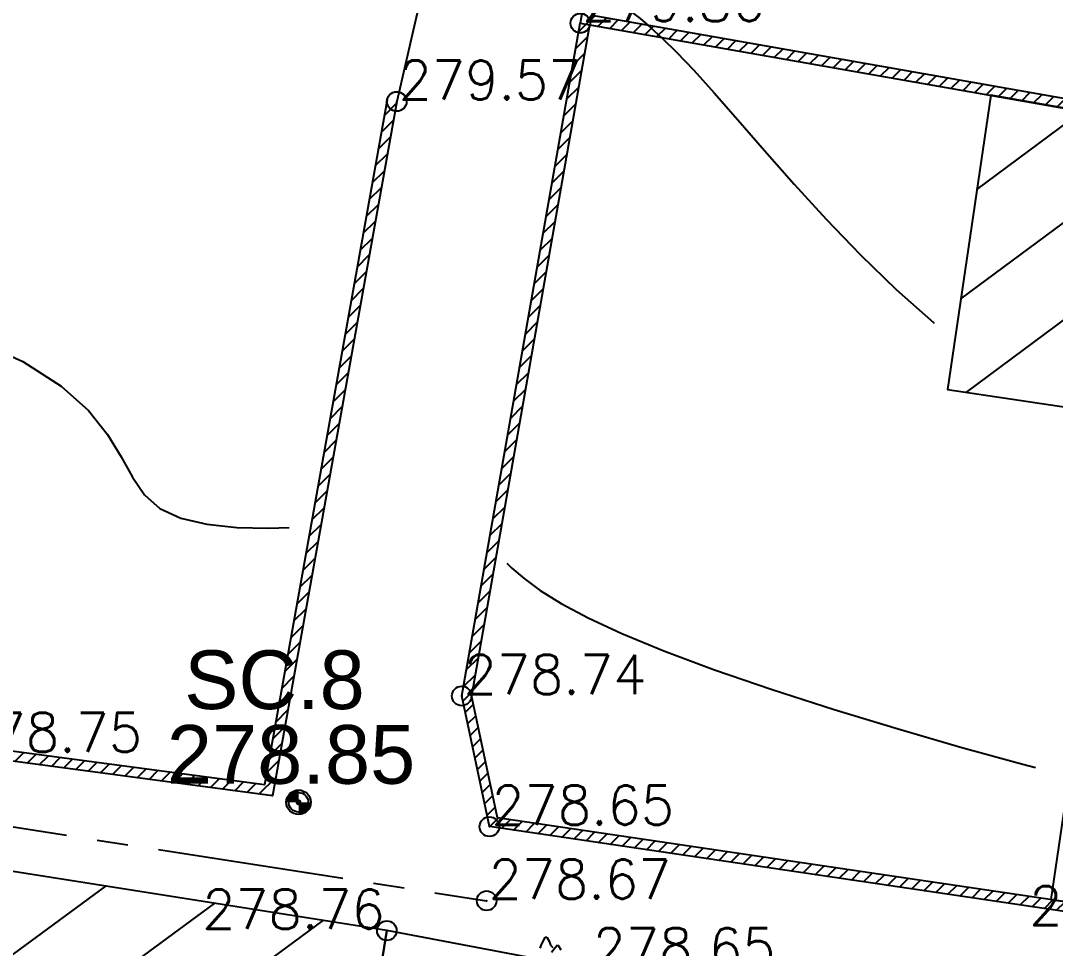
# Model space of a CAD drawing. Header units: millimetres. Extents: x 524954 to 526204, y 9523489 to 9524010.
# Drawn here: x 525815.69 to 525842.11, y 9523698.95 to 9523722.65 of the extents above; entities that cross this region are included whole.
import ezdxf
from ezdxf.enums import TextEntityAlignment as Align

# ---------------------------------------------------------------- set-up
doc = ezdxf.new("R2010")
doc.units = ezdxf.units.MM
doc.header["$PDMODE"] = 32
doc.header["$PDSIZE"] = 0.5
doc.linetypes.add('ACAD_ISO12W100', pattern=[21, 12, -3, 0, -3, 0, -3])
doc.linetypes.add('AXES2', pattern=[28.575, 19.05, -3.175, 3.175, -3.175])
for name, color, linetype in [('Arbre', 34, 'ACAD_ISO12W100'), ('Axe_Piste', 3, 'AXES2'), ('Bati', 6, 'Continuous'), ('Bati_H', 1, 'Continuous'), ('Cloture', 7, 'Continuous'), ('CN_01_00', 3, 'Continuous'), ('CN_10_00', 1, 'Continuous'), ('Murs', 1, 'Continuous'), ('TopoAlt', 3, 'Continuous'), ('TopoAlt polygo', 7, 'Continuous'), ('TOPOJIS', 7, 'Continuous'), ('TOPOJIS polygo', 1, 'Continuous'), ('TopoMat polygo', 1, 'Continuous')]:
    doc.layers.add(name, color=color, linetype=linetype)
doc.styles.add('Arial 1.0', font='arial.ttf', dxfattribs={"width": 0.99, "height": 1})
doc.styles.add('Simplex 1.0', font='Simplex.shx', dxfattribs={"width": 0.99, "height": 1})
doc.linetypes.add('LIMITE1', pattern='A,6.35,-2.54,[133,ltypeshp.shx,S=2.54,R=0,X=-2.54,Y=0],-2.54,25.4', length=36.83)
pattern_1 = [(45, (0, 0), (-0.1767766952966, 0.1767766952966), [])]

# ---------------------------------------------------------------- blocks, each defined once
blk = doc.blocks.new('TCPOINT M')
at = {"color": 0}
blk.add_point((0, 0), dxfattribs=at)
at = {"layer": 'TopoAlt', "style": 'Simplex 1.0', "width": 0.99}
blk.add_attdef('ALT', (0.15, 0.15), '', height=1, dxfattribs=at)
blk = doc.blocks.new('v088')
at = {"color": 3, "linetype": 'Continuous'}
for p, q in [((-0.118, 12.113), (-0.069, 12.224)), ((-0.069, 12.224), (-0.024, 12.318)), ((-0.024, 12.318), (0.016, 12.396)), ((0.016, 12.396), (0.055, 12.4)), ((0.055, 12.4), (0.118, 12.291)), ((0.118, 12.291), (0.152, 12.195)), ((0.152, 12.195), (0.207, 12.131)), ((0.272, 12.144), (0.324, 12.197)), ((0.324, 12.197), (0.356, 12.175)), ((0.356, 12.175), (0.415, 12.069)), ((0.175, 12.015), (0.272, 12.144))]:
    blk.add_line(p, q, dxfattribs=at)
blk = doc.blocks.new('TCPOINT polygo')
at = {"color": 0, "const_width": 0.075}
blk.add_lwpolyline([(0, 0.0375, 1), (0, -0.0375, 1)], format="xyb", close=True, dxfattribs=at)
at = {"color": 0}
blk.add_point((0, 0), dxfattribs=at)
at = {"layer": 'TopoAlt polygo', "style": 'Arial 1.0', "width": 0.99}
blk.add_attdef('ALT', (0.15, 0.15), '', height=2, dxfattribs=at)
at = {"layer": 'TopoMat polygo', "style": 'Arial 1.0', "width": 0.99}
blk.add_attdef('MAT', text='', height=2, dxfattribs=at).set_placement((0.15, -2.5), align=Align.TOP_LEFT)
blk = doc.blocks.new('t014')
at = {"color": 0, "const_width": 1.249375}
for points in [[(0, 0.625313, 0.414214), (-0.625313, 0, 1)], [(0, -0.625312, 0.414214), (0.625313, 0, 0.414214)]]:
    blk.add_lwpolyline(points, format="xyb", dxfattribs=at)
at = {"color": 0}
blk.add_circle((0, 0), 1.25, dxfattribs=at)

msp = doc.modelspace()

# ---------------------------------------------------------------- hatches: boundary and pattern name
at = {"layer": 'Bati_H'}
h = msp.add_hatch(dxfattribs=at)
h.set_pattern_fill('_U', color=256, scale=2, angle=36.6052, style=0, pattern_type=0)
h.set_pattern_definition([(36.605189368, (0, 0), (-1.1925951699, 1.60552694176), [])])
h.paths.add_polyline_path([(525841.996, 9523700.192), (525846.931, 9523699.463), (525849.886, 9523719.086), (525840.467, 9523720.741), (525839.358, 9523713.221), (525843.822, 9523712.562)])
h = msp.add_hatch(dxfattribs=at)
h.set_pattern_fill('_U', color=256, scale=2, angle=216.3606, style=0, pattern_type=0)
h.set_pattern_definition([(216.360646028, (0, 0), (1.18573180046, -1.610602402), [])])
h.paths.add_polyline_path([(525825.039, 9523699.398), (525805.188, 9523702.535), (525804.556, 9523697.534), (525824.219, 9523694.292)])
at = {"layer": 'Murs'}
h = msp.add_hatch(dxfattribs=at)
h.set_pattern_fill('_U', color=256, scale=0.25, angle=45, style=0, pattern_type=0)
h.set_pattern_definition(pattern_1)
h.paths.add_polyline_path([(525833.495, 9523742.374), (525829.981, 9523722.584), (525849.886, 9523719.086), (525852.284, 9523738.689), (525852.284, 9523738.689)])
h.paths.add_polyline_path([(525833.696, 9523742.079), (525830.271, 9523722.786), (525849.67, 9523719.377), (525852.007, 9523738.488)], flags=0)
h = msp.add_hatch(dxfattribs=at)
h.set_pattern_fill('_U', color=256, scale=0.25, angle=45, style=0, pattern_type=0)
h.set_pattern_definition(pattern_1)
h.paths.add_polyline_path([(525826.951, 9523705.394), (525829.981, 9523722.584), (525830.227, 9523722.54), (525827.198, 9523705.351)])
h = msp.add_hatch(dxfattribs=at)
h.set_pattern_fill('_U', color=256, scale=0.25, angle=45, style=0, pattern_type=0)
h.set_pattern_definition(pattern_1)
h.paths.add_polyline_path([(525825.293, 9523720.582), (525822.121, 9523702.846), (525814.073, 9523703.914), (525814.106, 9523704.162), (525821.917, 9523703.125), (525825.047, 9523720.626)])
h = msp.add_hatch(dxfattribs=at)
h.set_pattern_fill('_U', color=256, scale=0.25, angle=45, style=0, pattern_type=0)
h.set_pattern_definition(pattern_1)
h.paths.add_polyline_path([(525846.894, 9523699.216), (525827.66, 9523702.055), (525826.951, 9523705.394), (525827.196, 9523705.446), (525827.869, 9523702.277), (525846.931, 9523699.463)])

# ---------------------------------------------------------------- linework, layer by layer
at = {"layer": 'Axe_Piste', "ltscale": 0.25, "flags": 128}
msp.add_lwpolyline([(525613.228, 9523720.669), (525626.827, 9523720.401), (525643.945, 9523719.587), (525674.498, 9523717.677), (525731.479, 9523713.01), (525740.572, 9523711.637), (525777.063, 9523706.435), (525784.098, 9523706.94), (525827.588, 9523700.163)], dxfattribs=at)
at = {"layer": 'Bati', "flags": 128}
for points in [[(525841.996, 9523700.192), (525846.931, 9523699.463), (525849.886, 9523719.086), (525840.467, 9523720.741), (525839.358, 9523713.221), (525843.822, 9523712.562), (525843.822, 9523712.562)], [(525825.039, 9523699.398), (525805.188, 9523702.535), (525804.556, 9523697.534), (525804.556, 9523697.534), (525824.219, 9523694.292)]]:
    msp.add_lwpolyline(points, close=True, dxfattribs=at)
at = {"layer": 'Cloture', "linetype": 'LIMITE1', "ltscale": 0.1, "flags": 128}
for points in [[(525830.481, 9523743.136), (525825.293, 9523720.582)], [(525839.929, 9523651.898), (525840.943, 9523668.72), (525842.868, 9523683.386), (525845.185, 9523695.587), (525830.247, 9523698.414), (525825.039, 9523699.398)]]:
    msp.add_lwpolyline(points, dxfattribs=at)
at = {"layer": 'Cloture', "flags": 128}
for points in [[(525833.495, 9523742.374), (525829.981, 9523722.584), (525849.886, 9523719.086), (525852.284, 9523738.689), (525852.284, 9523738.689)], [(525833.696, 9523742.079), (525830.271, 9523722.786), (525849.67, 9523719.377), (525852.007, 9523738.488)]]:
    msp.add_lwpolyline(points, close=True, dxfattribs=at)
for points in [[(525826.951, 9523705.394), (525829.981, 9523722.584)], [(525827.198, 9523705.351), (525830.227, 9523722.54)], [(525825.047, 9523720.626), (525821.917, 9523703.125), (525814.106, 9523704.162)], [(525825.293, 9523720.582), (525822.121, 9523702.846), (525814.073, 9523703.914)], [(525846.894, 9523699.216), (525827.66, 9523702.055), (525826.951, 9523705.394)], [(525846.931, 9523699.463), (525827.869, 9523702.277), (525827.196, 9523705.446)], [(525825.039, 9523699.398), (525824.219, 9523694.292)]]:
    msp.add_lwpolyline(points, dxfattribs=at)
at = {"layer": 'CN_01_00', "elevation": 279, "flags": 128}
for points in [[(525814.402, 9523714.546), (525815.741, 9523713.94), (525816.721, 9523713.313), (525817.416, 9523712.685), (525817.902, 9523712.075), (525818.252, 9523711.501), (525818.542, 9523710.982), (525818.847, 9523710.536), (525819.24, 9523710.183), (525819.778, 9523709.935), (525820.445, 9523709.781), (525821.204, 9523709.702), (525822.02, 9523709.682), (525822.545, 9523709.695)], [(525828.103, 9523708.784), (525828.232, 9523708.66), (525828.547, 9523708.392), (525828.958, 9523708.092), (525829.492, 9523707.759), (525830.178, 9523707.392), (525831.043, 9523706.987), (525832.117, 9523706.544), (525833.411, 9523706.064), (525834.88, 9523705.56), (525836.462, 9523705.05), (525838.097, 9523704.551), (525839.724, 9523704.08), (525841.28, 9523703.653), (525841.61, 9523703.569)]]:
    msp.add_lwpolyline(points, dxfattribs=at)
at = {"layer": 'CN_10_00', "elevation": 280, "flags": 128}
msp.add_lwpolyline([(525830.778, 9523723.209), (525830.838, 9523723.169), (525830.973, 9523723.081), (525831.125, 9523722.983), (525831.302, 9523722.86), (525831.513, 9523722.699), (525831.767, 9523722.485), (525832.073, 9523722.203), (525832.441, 9523721.839), (525832.88, 9523721.379), (525833.399, 9523720.807), (525834.003, 9523720.116), (525834.688, 9523719.329), (525835.445, 9523718.472), (525836.263, 9523717.575), (525837.136, 9523716.667), (525838.052, 9523715.777), (525839.004, 9523714.932), (525839.023, 9523714.917)], dxfattribs=at)

# ---------------------------------------------------------------- block references
at = {"layer": 'Arbre'}
msp.add_blockref('v088', (525829.071, 9523686.835), dxfattribs=at)
at = {"layer": 'TOPOJIS'}
ref = msp.add_blockref('TCPOINT M', (525829.981, 9523722.584, 279.86), dxfattribs=at)
ref.add_attrib('ALT', '279.86', (525830.031, 9523722.634, 279.86), dxfattribs={"layer": 'TopoAlt', "height": 1, "style": 'Simplex 1.0', "width": 0.99})
ref = msp.add_blockref('TCPOINT M', (525825.293, 9523720.582, 279.57), dxfattribs=at)
ref.add_attrib('ALT', '279.57', (525825.343, 9523720.632, 279.57), dxfattribs={"layer": 'TopoAlt', "height": 1, "style": 'Simplex 1.0', "width": 0.99})
ref = msp.add_blockref('TCPOINT M', (525826.951, 9523705.394, 278.74), dxfattribs=at)
ref.add_attrib('ALT', '278.74', (525827.001, 9523705.444, 278.74), dxfattribs={"layer": 'TopoAlt', "height": 1, "style": 'Simplex 1.0', "width": 0.99})
ref = msp.add_blockref('TCPOINT M', (525814.073, 9523703.914, 278.75), dxfattribs=at)
ref.add_attrib('ALT', '278.75', (525814.123, 9523703.964, 278.75), dxfattribs={"layer": 'TopoAlt', "height": 1, "style": 'Simplex 1.0', "width": 0.99})
ref = msp.add_blockref('TCPOINT M', (525827.66, 9523702.055, 278.65), dxfattribs=at)
ref.add_attrib('ALT', '278.65', (525827.71, 9523702.105, 278.65), dxfattribs={"layer": 'TopoAlt', "height": 1, "style": 'Simplex 1.0', "width": 0.99})
ref = msp.add_blockref('TCPOINT M', (525827.588, 9523700.163, 278.67), dxfattribs=at)
ref.add_attrib('ALT', '278.67', (525827.638, 9523700.213, 278.67), dxfattribs={"layer": 'TopoAlt', "height": 1, "style": 'Simplex 1.0', "width": 0.99})
ref = msp.add_blockref('TCPOINT M', (525846.165, 9523699.484, 278.71), dxfattribs=at)
ref.add_attrib('ALT', '278.71', dxfattribs={"layer": 'TopoAlt', "height": 1, "style": 'Simplex 1.0', "width": 0.99}).set_placement((525846.115, 9523699.534, 278.71), align=Align.RIGHT)
ref = msp.add_blockref('TCPOINT M', (525825.039, 9523699.398, 278.76), dxfattribs=at)
ref.add_attrib('ALT', '278.76', dxfattribs={"layer": 'TopoAlt', "height": 1, "style": 'Simplex 1.0', "width": 0.99}).set_placement((525824.989, 9523699.448, 278.76), align=Align.RIGHT)
ref = msp.add_blockref('TCPOINT M', (525830.247, 9523698.414, 278.65), dxfattribs=at)
ref.add_attrib('ALT', '278.65', (525830.297, 9523698.464, 278.65), dxfattribs={"layer": 'TopoAlt', "height": 1, "style": 'Simplex 1.0', "width": 0.99})
at = {"layer": 'TOPOJIS polygo'}
ref = msp.add_blockref('TCPOINT polygo', (525822.784, 9523702.678, 278.85), dxfattribs=at)
ref.add_attrib('MAT', 'SC.8', (525819.864, 9523705.059, 278.85), dxfattribs={"layer": 'TopoMat polygo', "height": 1.5, "style": 'Arial 1.0', "width": 0.99})
ref.add_attrib('ALT', '278.85', dxfattribs={"layer": 'TopoAlt polygo', "height": 1.5, "style": 'Arial 1.0', "width": 0.99}).set_placement((525819.421, 9523704.651, 278.85), align=Align.TOP_LEFT)
at = {"layer": 'TOPOJIS polygo', "xscale": 0.25, "yscale": 0.25, "zscale": 0.25}
msp.add_blockref('t014', (525822.784, 9523702.678, 278.853), dxfattribs=at)

doc.saveas('drawing.dxf')
